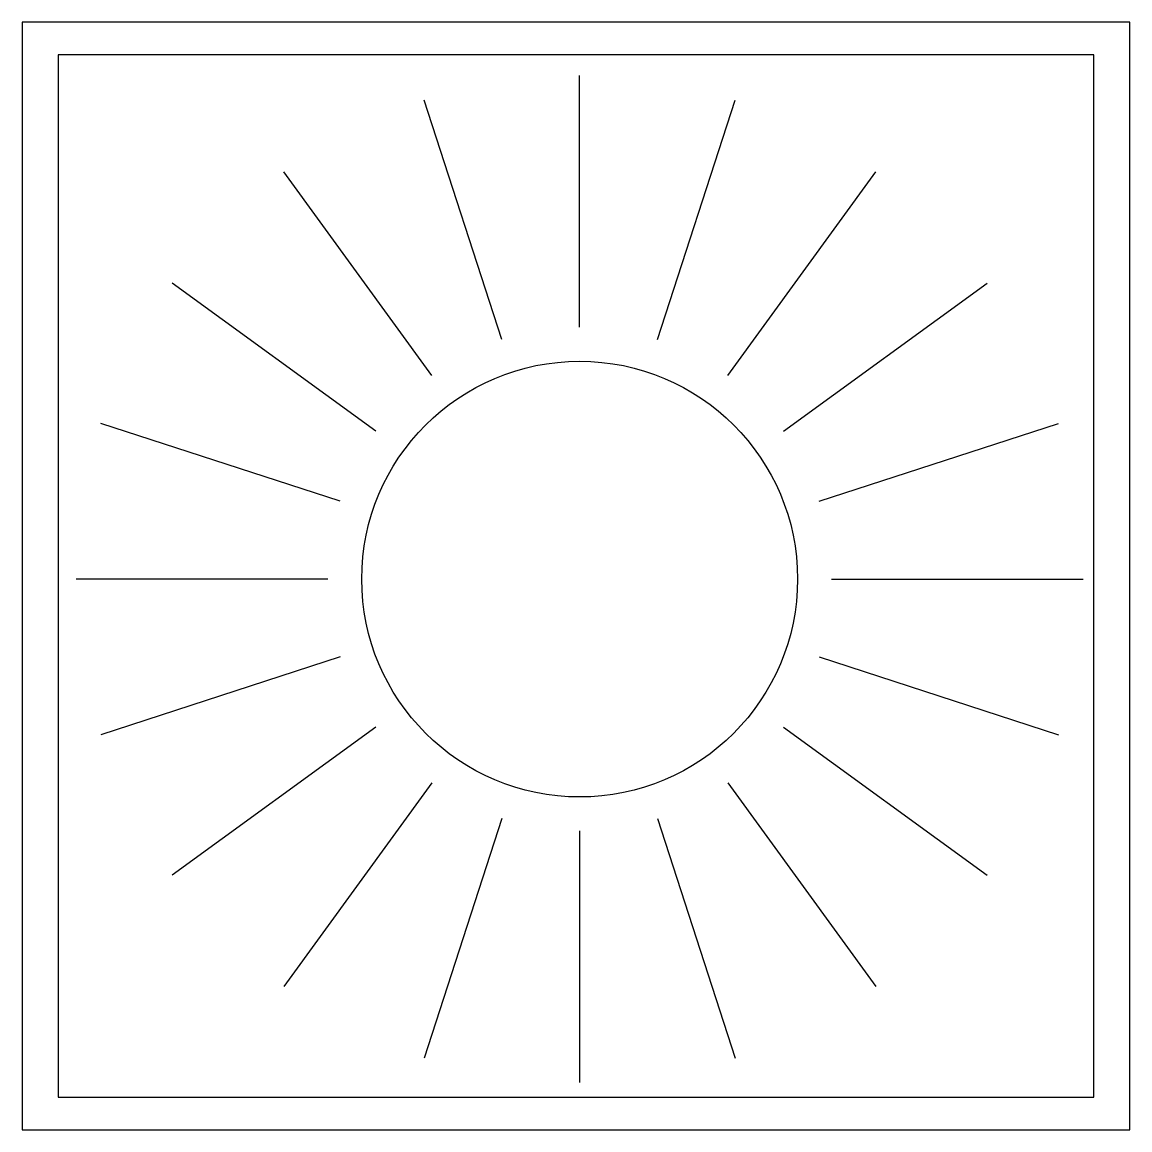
# Model space of a CAD drawing. Header units: millimetres. Extents: x 0 to 1000, y 0 to 1000.
import ezdxf

# ---------------------------------------------------------------- set-up
doc = ezdxf.new("R2010")
doc.units = ezdxf.units.MM
doc.layers.get('0').update_dxf_attribs({"color": 2})
doc.layers.add('1', color=1, linetype='Continuous')
doc.layers.add('2', color=7, linetype='Continuous')

msp = doc.modelspace()

# ---------------------------------------------------------------- linework, layer by layer
at = {"color": 2}
msp.add_lwpolyline([(0, 0), (1000, 0), (1000, 1000), (0, 1000)], close=True, dxfattribs=at)
at = {"layer": '1', "color": 1}
for p, q in [((967.6, 970.6), (32.4, 970.6)), ((32.4, 970.6), (32.4, 29.4)), ((967.6, 29.4), (967.6, 970.6)), ((32.4, 29.4), (967.6, 29.4))]:
    msp.add_line(p, q, dxfattribs=at)
at = {"layer": '2'}
for p, q in [((503.3, 724.5), (503.3, 951.9)), ((433.1, 713.4), (362.9, 929.6)), ((573.6, 713.4), (643.8, 929.6)), ((369.7, 681.1), (236.1, 865)), ((637, 681.1), (770.6, 865)), ((319.4, 630.8), (135.5, 764.4)), ((687.2, 630.8), (871.2, 764.4)), ((287.1, 567.5), (71, 637.7)), ((719.5, 567.5), (935.7, 637.7)), ((276, 497.2), (48.7, 497.2)), ((730.7, 497.2), (958, 497.2)), ((287.1, 427), (71, 356.7)), ((719.5, 427), (935.7, 356.7)), ((319.4, 363.6), (135.5, 230)), ((687.2, 363.6), (871.2, 230)), ((369.7, 313.3), (236.1, 129.4)), ((637, 313.3), (770.6, 129.4)), ((433.1, 281), (362.9, 64.8)), ((573.6, 281), (643.8, 64.8)), ((503.3, 269.9), (503.3, 42.6))]:
    msp.add_line(p, q, dxfattribs=at)
msp.add_circle((503.3, 497.2), 196.7, dxfattribs=at)

doc.saveas('drawing.dxf')
